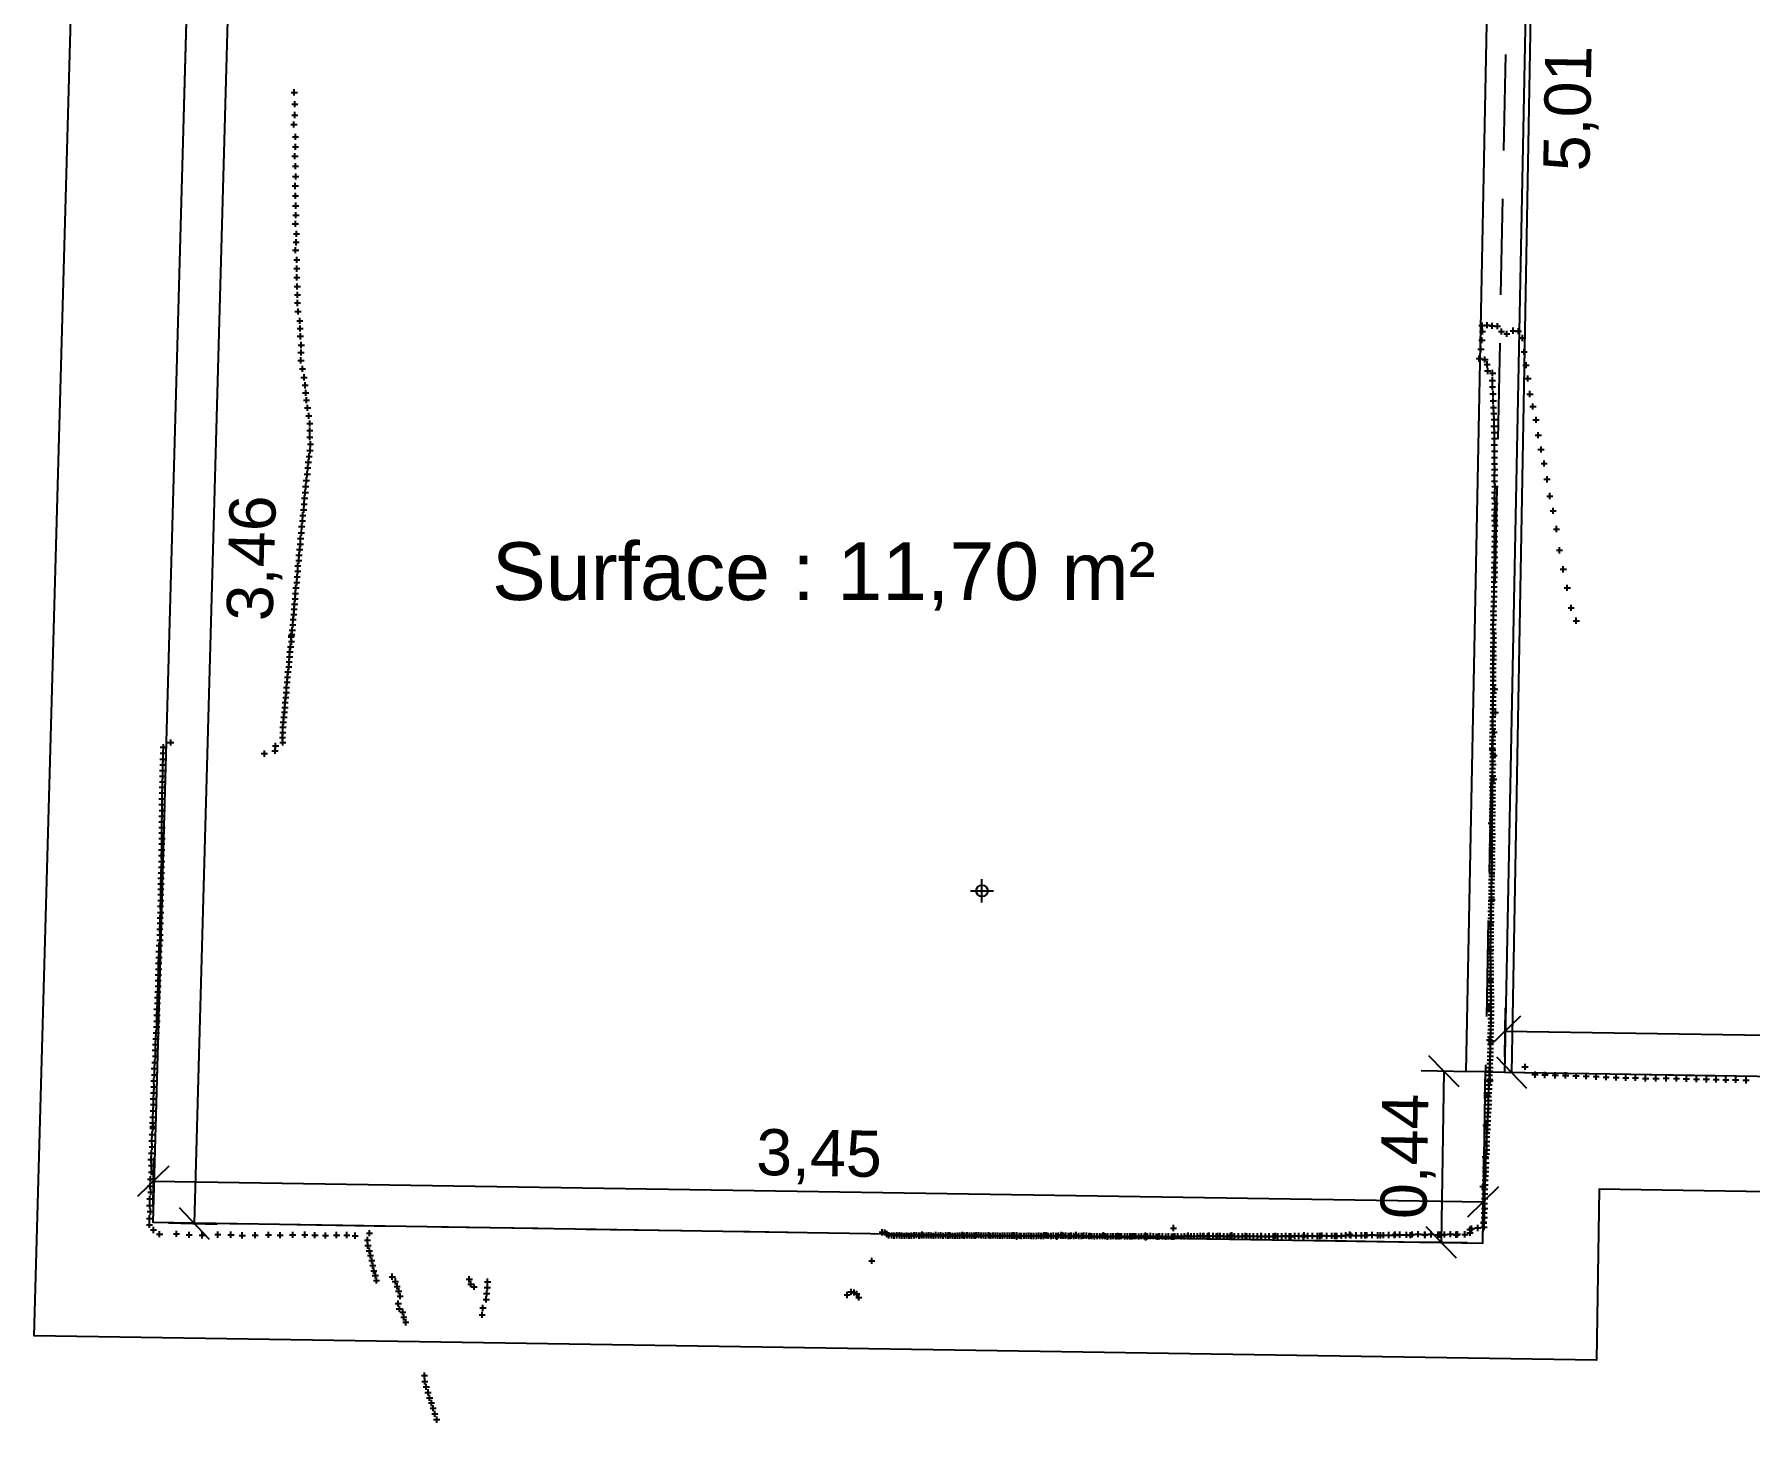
# Model space of a CAD drawing. Header units: metres. Extents: x 0.2 to 14.4, y 0 to 14.9.
# Drawn here: x 1.953 to 6.409, y 5.681 to 9.287 of the extents above; entities that cross this region are included whole.
import ezdxf
from ezdxf.enums import TextEntityAlignment as Align

# ---------------------------------------------------------------- set-up
doc = ezdxf.new("R2010")
doc.units = ezdxf.units.M
doc.header["$PDMODE"] = 2
doc.header["$PDSIZE"] = 0.008
doc.linetypes.add('DASHED', pattern=[0.375, 0.25, -0.125])
for name, color, linetype in [('A-ANNO-DIMS', 30, 'CONTINUOUS'), ('A-AREA-IDEN', 7, 'CONTINUOUS'), ('A-AREA-ONE-POLYLINE', 84, 'CONTINUOUS'), ('A-WALL-CNTR', 8, 'DASHED'), ('A-WALL-MERGED', 151, 'CONTINUOUS'), ('V-SURV-ORIG-Scan_00000_272_Chamb', 177, 'CONTINUOUS'), ('V-SURV-PTS-Scan_00000_271_Salon', 15, 'CONTINUOUS'), ('V-SURV-PTS-Scan_00000_272_Chamb', 177, 'CONTINUOUS'), ('V-SURV-PTS-Scan_00000_273_Buand', 127, 'CONTINUOUS')]:
    doc.layers.add(name, color=color, linetype=linetype)
doc.styles.get("Standard").update_dxf_attribs({"font": 'arial.ttf'})

msp = doc.modelspace()

# ---------------------------------------------------------------- linework, layer by layer
at = {"layer": 'A-ANNO-DIMS'}
for p, q in [((5.880844, 11.602879), (5.790341, 6.590767)), ((2.464584, 9.66081), (2.368494, 6.198397)), ((5.73354, 6.658848), (5.814779, 6.737589)), ((5.773111, 6.631084), (5.775096, 6.758211)), ((5.77416, 6.698219), (7.908065, 6.664899)), ((5.654737, 6.552917), (5.575989, 6.634149)), ((5.75107, 6.631482), (5.829613, 6.550051)), ((5.682497, 6.592491), (5.55537, 6.594464)), ((5.608463, 6.149133), (5.615363, 6.593533)), ((2.222445, 6.269128), (2.303684, 6.34787)), ((2.262017, 6.241365), (2.264, 6.368492)), ((2.263064, 6.308499), (5.717264, 6.254599)), ((5.676645, 6.215228), (5.757884, 6.29397)), ((5.716217, 6.187465), (5.7182, 6.314592)), ((2.329619, 6.239492), (2.407369, 6.157303)), ((2.301377, 6.20026), (2.428471, 6.196733)), ((5.675597, 6.148091), (5.54847, 6.150064)), ((5.647837, 6.108517), (5.569089, 6.189749))]:
    msp.add_line(p, q, dxfattribs=at)
at = {"layer": 'A-AREA-ONE-POLYLINE'}
for points in [[(5.772487, 6.591089), (7.906393, 6.55777), (7.900593, 6.18367), (10.306993, 6.02117), (10.290184, 11.534054), (5.86299, 11.603201), (5.831785, 9.609187)], [(2.357483, 9.663782), (2.261393, 6.20137), (5.715593, 6.14747), (5.722493, 6.59187), (5.672502, 6.592852), (5.731164, 9.578538)]]:
    msp.add_lwpolyline(points, close=True, dxfattribs=at)
at = {"layer": 'A-WALL-CNTR'}
for p, q in [((2.358393, 9.69657), (2.261393, 6.20137)), ((5.781793, 9.61007), (5.722493, 6.59187)), ((5.715593, 6.14747), (5.722493, 6.59187)), ((5.722493, 6.59187), (7.906393, 6.55777)), ((2.261393, 6.20137), (5.715593, 6.14747))]:
    msp.add_line(p, q, dxfattribs=at)
at = {"layer": 'A-WALL-MERGED'}
for points in [[(10.589285, 11.829441), (10.607973, 5.700162), (7.596214, 5.903541), (7.601779, 6.262489), (6.017799, 6.287222), (6.010899, 5.842825), (1.953084, 5.906144), (2.058458, 9.703077), (2.092029, 11.849662), (2.131622, 14.380427), (3.990873, 14.351333), (4.845014, 14.338042), (5.031516, 14.844248), (6.312858, 14.824275), (6.423463, 14.281951), (7.420935, 14.266305), (9.098391, 14.362657), (9.977856, 11.838944)], [(5.772487, 6.591089), (7.906393, 6.55777), (7.900593, 6.18367), (10.306993, 6.02117), (10.290184, 11.534054), (9.728598, 11.542781), (9.728594, 11.542481), (7.389894, 11.579081), (7.389898, 11.579381), (5.86299, 11.603201), (5.857787, 11.271187), (5.846687, 10.560388), (5.831785, 9.609187)], [(2.357483, 9.663782), (2.261393, 6.20137), (5.715593, 6.14747), (5.722493, 6.59187), (5.672502, 6.592852), (5.731164, 9.578538)]]:
    msp.add_lwpolyline(points, close=True, dxfattribs=at)
at = {"layer": 'V-SURV-ORIG-Scan_00000_272_Chamb'}
for p, q in [((4.41491, 7.032386), (4.41491, 7.092386)), ((4.38491, 7.062386), (4.44491, 7.062386))]:
    msp.add_line(p, q, dxfattribs=at)
msp.add_circle((4.41491, 7.062386), 0.015, dxfattribs=at)
msp.add_point((4.41491, 7.062386), dxfattribs=at)
at = {"layer": 'V-SURV-PTS-Scan_00000_271_Salon'}
for p in [(5.713897, 8.530748), (5.727555, 8.531611), (5.74039, 8.53013), (5.754188, 8.528985), (5.764278, 8.515433), (5.77816, 8.509228), (5.795026, 8.517442), (5.808205, 8.516165), (5.818763, 8.498476), (5.823275, 8.462702), (5.828222, 8.427766), (5.833153, 8.393053), (5.838371, 8.352935), (5.846097, 8.320569), (5.854202, 8.285988), (5.859988, 8.246089), (5.867235, 8.209027), (5.875378, 8.17261), (5.882819, 8.131482), (5.890157, 8.08797), (5.898835, 8.049663), (5.907345, 8.002199), (5.915269, 7.947073), (5.925034, 7.897679), (5.93534, 7.849532), (5.945292, 7.797462), (5.958826, 7.76411), (5.82558, 6.605154), (5.851555, 6.584954), (5.877446, 6.58398), (5.904212, 6.583291), (5.931085, 6.583013), (5.957984, 6.581706), (5.984563, 6.581139), (6.010175, 6.579652), (6.036511, 6.578709), (6.062229, 6.577634), (6.087622, 6.576715), (6.112577, 6.576931), (6.138874, 6.575268), (6.165625, 6.574802), (6.192126, 6.57535), (6.218897, 6.575244), (6.244665, 6.574082), (6.271052, 6.573053), (6.296673, 6.572733), (6.322293, 6.572412), (6.347032, 6.571224), (6.372809, 6.571228), (6.399728, 6.570281), (4.912403, 6.186512), (4.25932, 6.169797), (4.294864, 6.168599), (4.329606, 6.167973), (4.364199, 6.168189), (4.396773, 6.166515), (4.432913, 6.167063), (4.468512, 6.166362), (4.49668, 6.16743), (4.505331, 6.163595), (4.542821, 6.165985), (4.576398, 6.167923), (4.608991, 6.164054), (4.642771, 6.165648), (4.675721, 6.166287), (4.706874, 6.165052), (4.741064, 6.163984), (4.774759, 6.165527), (4.810291, 6.165136), (4.840164, 6.162332), (4.872023, 6.163837)]:
    msp.add_point(p, dxfattribs=at)
at = {"layer": 'V-SURV-PTS-Scan_00000_272_Chamb'}
for p in [(2.628358, 9.136488), (2.629761, 9.105741), (2.627535, 9.052883), (2.629676, 9.077581), (2.631484, 8.994956), (2.631651, 9.021056), (2.630219, 8.970826), (2.631535, 8.94464), (2.632209, 8.918161), (2.63114, 8.893359), (2.631408, 8.867907), (2.632229, 8.841992), (2.632792, 8.817669), (2.631352, 8.794843), (2.63195, 8.72666), (2.633241, 8.74715), (2.634357, 8.768943), (2.63495, 8.701488), (2.634995, 8.678576), (2.635051, 8.65598), (2.636297, 8.632169), (2.636773, 8.610634), (2.636627, 8.589438), (2.638287, 8.567416), (2.643026, 8.543066), (2.643931, 8.522907), (5.715051, 8.515122), (2.644272, 8.502895), (2.646014, 8.460682), (2.646637, 8.480246), (5.711101, 8.469573), (5.713663, 8.492833), (2.645711, 8.440377), (2.649899, 8.418262), (5.70668, 8.444832), (5.721531, 8.442514), (5.727275, 8.430026), (2.653743, 8.396255), (2.656685, 8.375547), (5.728572, 8.412795), (5.740811, 8.388455), (5.741161, 8.371259), (5.741315, 8.407359), (2.658093, 8.356161), (2.660174, 8.336971), (5.742463, 8.353301), (5.743106, 8.335461), (2.663151, 8.317211), (2.666121, 8.296407), (5.74376, 8.317938), (5.744704, 8.302271), (5.745512, 8.286356), (2.668757, 8.257894), (2.668866, 8.27637), (2.668983, 8.240766), (5.745038, 8.269128), (5.745846, 8.253213), (5.746078, 8.237129), (2.66927, 8.206359), (2.670466, 8.222548), (5.745994, 8.221057), (5.746559, 8.20455), (2.66352, 8.160907), (2.66512, 8.176069), (2.667218, 8.19096), (5.746193, 8.171305), (5.746356, 8.187817), (5.746895, 8.156818), (2.658133, 8.112437), (2.659932, 8.128699), (2.662312, 8.144402), (5.746125, 8.126373), (5.746694, 8.141858), (5.747686, 8.112867), (2.654222, 8.067108), (2.655383, 8.082349), (2.656944, 8.097291), (5.746313, 8.082349), (5.746762, 8.097174), (5.747659, 8.068155), (2.649585, 8.023546), (2.650835, 8.037771), (2.652881, 8.052126), (5.746543, 8.023958), (5.746573, 8.037722), (5.746842, 8.052806), (2.644855, 7.977456), (2.64684, 7.99273), (2.647764, 8.008423), (5.74631, 7.983145), (5.746963, 7.969894), (5.74708, 7.99723), (5.747467, 8.011203), (2.640721, 7.934666), (2.642603, 7.948869), (2.644169, 7.963083), (5.746461, 7.942445), (5.746532, 7.956429), (5.746894, 7.929234), (2.637434, 7.892542), (2.637668, 7.906678), (2.640091, 7.920102), (5.745744, 7.90222), (5.746547, 7.915481), (5.746579, 7.890481), (2.63175, 7.835127), (2.632752, 7.849488), (2.634882, 7.863555), (2.6358, 7.878204), (5.745259, 7.839868), (5.745543, 7.864856), (5.745587, 7.85226), (5.745911, 7.877469), (2.628142, 7.793742), (2.629341, 7.807432), (2.630924, 7.821234), (5.744391, 7.801579), (5.744759, 7.814191), (5.745455, 7.827108), (2.624541, 7.753402), (2.62556, 7.767351), (2.627203, 7.780233), (5.743006, 7.754385), (5.743363, 7.789085), (5.743667, 7.766354), (5.744068, 7.778142), (2.620221, 7.721916), (2.620641, 7.724749), (2.621004, 7.709641), (2.622033, 7.728179), (2.623331, 7.739396), (5.742853, 7.742461), (5.743293, 7.707889), (5.743598, 7.71965), (5.743847, 7.731602), (2.615218, 7.657198), (2.616326, 7.670131), (2.617265, 7.683641), (2.618881, 7.696619), (5.742914, 7.684645), (5.743113, 7.663341), (5.743192, 7.674097), (5.743344, 7.696337), (2.610828, 7.617772), (2.612179, 7.631298), (2.614055, 7.644457), (5.742549, 7.641084), (5.742923, 7.630565), (5.742928, 7.619521), (5.742995, 7.652365), (2.607967, 7.577753), (2.608222, 7.590749), (2.609765, 7.604331), (5.742844, 7.597405), (5.742934, 7.608477), (5.74315, 7.586761), (5.743602, 7.576681), (2.602859, 7.52655), (2.604231, 7.538936), (2.604803, 7.551921), (2.606543, 7.564831), (5.742263, 7.535024), (5.742932, 7.566169), (5.742933, 7.555853), (5.742962, 7.545441), (5.743015, 7.525345), (2.59892, 7.487361), (2.600051, 7.500927), (2.601667, 7.513905), (5.741735, 7.503399), (5.741745, 7.514031), (5.741884, 7.483331), (5.742148, 7.4931), (2.28839, 7.435442), (2.307386, 7.447782), (2.580018, 7.438785), (2.59789, 7.461008), (2.598749, 7.474077), (2.59887, 7.448061), (5.741166, 7.453422), (5.741537, 7.463535), (5.741574, 7.443851), (5.741677, 7.473371), (2.287035, 7.389924), (2.287473, 7.404433), (2.288081, 7.420137), (2.550743, 7.418849), (2.57847, 7.425932), (5.740239, 7.429913), (5.740604, 7.432938), (5.741106, 7.399218), (5.741781, 7.419319), (5.741889, 7.409347), (5.74215, 7.42766), (5.742198, 7.39016), (2.285891, 7.345823), (2.286602, 7.374688), (2.286672, 7.360224), (5.741242, 7.371018), (5.741274, 7.38051), (5.741426, 7.351899), (5.741486, 7.361295), (2.284995, 7.301585), (2.285275, 7.316986), (2.285865, 7.331331), (5.740447, 7.332125), (5.74105, 7.30375), (5.741099, 7.31283), (5.741363, 7.322598), (5.741382, 7.342091), (2.28481, 7.286213), (2.284955, 7.256557), (2.285585, 7.271122), (5.740402, 7.275737), (5.740477, 7.266589), (5.740593, 7.257661), (5.741126, 7.294602), (5.74145, 7.285319), (2.284382, 7.241801), (2.284398, 7.212941), (2.284632, 7.227077), (5.739993, 7.228413), (5.740025, 7.237905), (5.740081, 7.219581), (5.740193, 7.247645), (2.283965, 7.169256), (2.284218, 7.184752), (2.284593, 7.198409), (5.739522, 7.174192), (5.739914, 7.183165), (5.740203, 7.201381), (5.740444, 7.210517), (5.740471, 7.192289), (2.283493, 7.153799), (2.283514, 7.124211), (2.283952, 7.13872), (5.739542, 7.15492), (5.739958, 7.164525), (5.740018, 7.145473), (5.740164, 7.127905), (5.740201, 7.136669), (2.282021, 7.080946), (2.282322, 7.095206), (2.282912, 7.109551), (5.738358, 7.08215), (5.73909, 7.091743), (5.739215, 7.109808), (5.739386, 7.100688), (5.739608, 7.11878), (2.281611, 7.066341), (2.281829, 7.052441), (2.281836, 7.037125), (5.738211, 7.036778), (5.73827, 7.07285), (5.738325, 7.054526), (5.738576, 7.045847), (5.738841, 7.063431), (2.280149, 6.992031), (2.280878, 7.022256), (2.281438, 7.006477), (5.736721, 6.991012), (5.736937, 7.009833), (5.737474, 7.027913), (5.73777, 7.018726), (5.737785, 7.000182), (2.279273, 6.963014), (2.27962, 6.948318), (2.280298, 6.978007), (5.736394, 6.9459), (5.73647, 6.954884), (5.7369, 6.972621), (5.736959, 6.963885), (5.737197, 6.981565), (2.277167, 6.904771), (2.277791, 6.920064), (2.279798, 6.934199), (5.73598, 6.927751), (5.73598, 6.899303), (5.736292, 6.918152), (5.736452, 6.908716), (5.736469, 6.936752), (2.275936, 6.859186), (2.276053, 6.874434), (2.276886, 6.889371), (5.735932, 6.890223), (5.736362, 6.863152), (5.736506, 6.87226), (5.736651, 6.881368), (2.274778, 6.829356), (2.27504, 6.814949), (2.275323, 6.844209), (5.736157, 6.844647), (5.736522, 6.853716), (5.736682, 6.815832), (5.736905, 6.82538), (5.736937, 6.834872), (2.273013, 6.785594), (2.273088, 6.770402), (2.273755, 6.799775), (5.736917, 6.797248), (5.737024, 6.769145), (5.737433, 6.788021), (5.737654, 6.806113), (5.737688, 6.778613), (2.271635, 6.739444), (2.271795, 6.723964), (2.271848, 6.75472), (5.736901, 6.730448), (5.73706, 6.759777), (5.73718, 6.750121), (5.737481, 6.740205), (2.269096, 6.678053), (2.269969, 6.69321), (2.271018, 6.708835), (5.735657, 6.682775), (5.736389, 6.692368), (5.736709, 6.701944), (5.736893, 6.711272), (5.737518, 6.720521), (2.267526, 6.648207), (2.267737, 6.633263), (2.268319, 6.662924), (5.735336, 6.632662), (5.735459, 6.64291), (5.735679, 6.653187), (5.735841, 6.663655), (5.737154, 6.672689), (2.265058, 6.6008), (2.266558, 6.616662), (5.733689, 6.593832), (5.734352, 6.613617), (5.734681, 6.603605), (5.735084, 6.62321), (2.263858, 6.568978), (2.264074, 6.553306), (2.265222, 6.584592), (5.731778, 6.567638), (5.731923, 6.548298), (5.732277, 6.558822), (5.733482, 6.583872), (5.734176, 6.572613), (5.734692, 6.569429), (2.262445, 6.52188), (2.262656, 6.506937), (2.263245, 6.537641), (5.730588, 6.528316), (5.730962, 6.507481), (5.731057, 6.517825), (5.73176, 6.53783), (2.260735, 6.459794), (2.260829, 6.47441), (2.261952, 6.491204), (5.728217, 6.454261), (5.728776, 6.465158), (5.728962, 6.476258), (5.729508, 6.486839), (5.730263, 6.497064), (2.258646, 6.413228), (2.259266, 6.429248), (2.26097, 6.445483), (2.261448, 6.449895), (5.725929, 6.422954), (5.726408, 6.433411), (5.726555, 6.411571), (5.727659, 6.443365), (2.257575, 6.38061), (2.259646, 6.397369), (5.723898, 6.367652), (5.724892, 6.379197), (5.725376, 6.401014), (5.726003, 6.38963), (2.256368, 6.364105), (2.257707, 6.348866), (2.257781, 6.331902), (5.723, 6.321643), (5.723316, 6.344035), (5.72335, 6.332895), (5.724118, 6.355524), (2.254071, 6.29549), (2.25502, 6.313587), (2.255714, 6.279924), (5.720924, 6.28748), (5.721211, 6.275476), (5.721781, 6.298777), (5.721866, 6.310577), (2.252858, 6.24522), (2.253073, 6.262268), (5.72035, 6.250319), (5.720755, 6.237204), (5.720871, 6.262768), (2.252306, 6.194831), (2.252441, 6.21144), (2.25467, 6.229078), (5.703075, 6.186589), (5.718603, 6.201873), (5.719172, 6.18891), (5.719333, 6.226054), (5.720009, 6.213435), (2.262698, 6.181412), (2.278528, 6.17042), (2.322271, 6.171568), (2.355338, 6.168961), (2.38918, 6.167624), (2.429814, 6.169423), (2.463882, 6.16909), (2.493469, 6.167339), (2.526624, 6.167989), (2.561274, 6.168869), (2.59168, 6.167879), (2.624271, 6.168676), (2.655806, 6.169164), (2.682216, 6.167941), (2.709433, 6.167164), (2.738424, 6.168156), (2.764975, 6.168226), (2.786746, 6.166477), (2.818608, 6.155181), (2.823694, 6.173032), (4.155967, 6.175479), (4.162208, 6.174807), (4.167661, 6.170778), (4.173206, 6.167505), (4.180282, 6.167182), (4.18707, 6.166774), (4.193838, 6.167507), (4.20057, 6.167291), (4.206974, 6.166771), (4.213215, 6.166099), (4.219706, 6.167063), (4.225947, 6.166391), (4.232087, 6.166419), (4.238454, 6.167451), (4.245113, 6.167839), (4.251427, 6.166563), (4.258166, 6.167392), (4.264254, 6.166884), (4.270558, 6.167063), (4.276874, 6.167559), (4.282962, 6.167051), (4.288887, 6.166391), (4.295022, 6.167146), (4.301506, 6.167066), (4.307974, 6.167399), (4.314451, 6.166275), (4.320694, 6.167375), (4.326619, 6.166714), (4.332866, 6.167086), (4.338971, 6.166166), (4.344947, 6.166041), (4.350919, 6.166645), (4.357279, 6.166633), (4.36365, 6.166937), (4.368695, 6.166435), (4.37027, 6.167105), (4.37623, 6.167393), (4.382234, 6.167172), (4.388419, 6.166692), (4.394514, 6.167228), (4.400457, 6.167927), (4.406337, 6.167775), (4.412674, 6.167131), (4.418938, 6.167091), (4.425287, 6.166763), (4.431557, 6.167766), (4.437696, 6.166022), (4.443842, 6.167094), (4.449914, 6.166998), (4.456003, 6.166489), (4.461939, 6.166145), (4.468187, 6.166517), (4.474435, 6.166888), (4.480783, 6.166561), (4.487143, 6.166549), (4.493255, 6.166672), (4.499643, 6.166564), (4.505682, 6.167292), (4.511939, 6.166208), (4.517904, 6.165767), (4.524084, 6.166015), (4.530608, 6.166155), (4.536979, 6.166459), (4.543604, 6.1659), (4.549896, 6.165764), (4.556228, 6.165848), (4.562307, 6.166795), (4.568728, 6.165863), (4.574772, 6.165863), (4.580794, 6.167003), (4.587656, 6.165991), (4.594236, 6.165939), (4.600935, 6.166548), (4.607255, 6.166316), (4.613639, 6.166936), (4.620167, 6.166348), (4.626595, 6.16646), (4.632955, 6.166448), (4.639456, 6.165957), (4.646183, 6.166469), (4.65318, 6.165706), (4.659975, 6.166342), (4.666656, 6.165591), (4.673428, 6.165595), (4.679699, 6.166599), (4.686403, 6.16648), (4.693293, 6.165372), (4.699816, 6.165513), (4.707029, 6.165438), (4.714088, 6.165527), (4.721425, 6.165384), (4.728293, 6.165417), (4.735245, 6.165161), (4.742124, 6.16551), (4.749342, 6.164707), (4.755985, 6.165507), (4.762993, 6.16506), (4.770397, 6.165042), (4.777717, 6.165311), (4.785645, 6.164925), (4.792609, 6.164986), (4.799945, 6.164843), (4.807141, 6.16518), (4.814517, 6.165257), (4.822174, 6.164375), (4.828981, 6.165327), (4.837146, 6.16449), (4.844697, 6.165035), (4.852344, 6.165609), (4.860397, 6.165155), (4.868466, 6.164289), (4.876142, 6.164767), (4.883958, 6.164765), (4.892247, 6.163859), (4.89937, 6.1648), (4.908014, 6.164103), (4.915533, 6.165473), (4.924009, 6.165351), (4.932998, 6.164547), (4.940865, 6.165081), (4.949409, 6.165083), (4.957942, 6.16477), (4.966333, 6.164937), (4.974381, 6.165211), (4.982536, 6.165829), (4.991408, 6.166136), (5.000514, 6.16422), (5.002672, 6.166102), (5.005031, 6.166585), (5.015132, 6.165898), (5.024505, 6.165206), (5.033292, 6.165801), (5.043009, 6.165001), (5.052366, 6.164721), (5.0606, 6.165779), (5.070589, 6.165476), (5.081102, 6.164805), (5.091209, 6.165162), (5.099704, 6.166401), (5.110301, 6.165442), (5.120577, 6.165223), (5.130425, 6.165399), (5.141242, 6.164401), (5.151366, 6.164346), (5.161333, 6.165182), (5.172586, 6.164833), (5.183421, 6.165194), (5.194189, 6.165432), (5.204624, 6.166093), (5.216982, 6.164817), (5.227304, 6.165862), (5.238348, 6.165867), (5.25043, 6.164823), (5.261052, 6.166268), (5.273388, 6.166132), (5.286125, 6.165696), (5.297559, 6.166858), (5.3106, 6.166095), (5.323292, 6.166167), (5.336469, 6.165651), (5.348484, 6.166254), (5.359699, 6.167456), (5.373383, 6.166986), (5.386911, 6.167407), (5.400867, 6.167432), (5.415026, 6.16783), (5.428305, 6.168387), (5.443626, 6.167666), (5.457938, 6.1679), (5.472126, 6.168202), (5.48677, 6.168013), (5.500541, 6.169026), (5.517329, 6.168631), (5.532516, 6.169434), (5.548403, 6.170338), (5.565248, 6.169752), (5.581715, 6.170096), (5.599688, 6.169215), (5.616596, 6.16948), (5.632387, 6.170356), (5.650039, 6.170214), (5.669588, 6.170003), (5.68265, 6.174144), (5.686809, 6.184845), (2.81979, 6.140835), (2.823451, 6.127631), (2.826559, 6.114891), (2.829847, 6.101891), (4.128873, 6.101161), (2.832628, 6.088847), (2.835272, 6.075554), (2.839104, 6.063547), (2.883084, 6.05997), (3.083145, 6.053259), (2.841844, 6.050282), (2.890995, 6.047908), (2.895864, 6.03485), (2.899739, 6.022335), (2.903536, 6.00938), (3.086936, 6.041031), (3.09571, 6.033494), (3.128395, 6.016188), (3.129991, 6.032078), (3.130701, 6.047083), (4.064457, 6.012676), (4.074747, 6.020589), (4.082448, 6.019198), (4.089409, 6.015715), (2.898596, 5.990322), (2.901421, 5.97677), (2.910284, 5.968217), (3.118607, 5.978827), (3.127302, 6.00107), (4.094941, 6.006082), (2.913137, 5.954568), (2.918073, 5.941634), (3.116337, 5.960968), (2.966604, 5.803404), (2.967767, 5.787697), (2.971337, 5.773737), (2.975883, 5.759647), (2.979949, 5.745416), (2.984805, 5.732042), (2.989278, 5.718556), (2.993541, 5.703653), (2.998312, 5.688795)]:
    msp.add_point(p, dxfattribs=at)
at = {"layer": 'V-SURV-PTS-Scan_00000_273_Buand'}
for p in [(5.746629, 7.585938), (5.748649, 7.526049), (5.74553, 7.474579), (5.744828, 7.413969), (5.744688, 7.352333), (5.741075, 7.294209), (5.737819, 7.238367), (5.739891, 7.172214), (5.739461, 7.107195), (5.739754, 7.039453), (5.736056, 6.975955), (5.735139, 6.907521), (5.734898, 6.830086), (5.731906, 6.758703), (5.733229, 6.675034), (5.734979, 6.592542), (5.726613, 6.531767), (5.72403, 6.453769), (5.722298, 6.371552), (5.716583, 6.294186), (5.71795, 6.199698), (4.582754, 6.167602), (4.621172, 6.168447), (4.659695, 6.1686), (4.695094, 6.166047), (4.730675, 6.167569), (4.767693, 6.16567), (4.804081, 6.164584), (4.839404, 6.166471), (4.875357, 6.164914), (4.913455, 6.163889), (4.950717, 6.166984), (4.989674, 6.164978), (5.027498, 6.165732), (5.064008, 6.167801), (5.102858, 6.165172), (5.140203, 6.165751), (5.177054, 6.166254), (5.214034, 6.165259), (5.252254, 6.167389), (5.292466, 6.165778), (5.331924, 6.165771), (5.370639, 6.169292), (5.410188, 6.167378), (5.450043, 6.167432), (5.488118, 6.169843), (5.527949, 6.168072), (5.565819, 6.168529), (5.605301, 6.169032), (5.64698, 6.169063), (5.682815, 6.182765)]:
    msp.add_point(p, dxfattribs=at)

# ---------------------------------------------------------------- texts
at = {"layer": 'A-ANNO-DIMS'}
for s, rotation, p in [('5,01', 88.9655, (5.935576, 9.095017)), ('3,46', 88.4103, (2.516501, 7.926829)), ('0,44', 89.1105, (5.511925, 6.372885)), ('3,45', -0.894, (3.991725, 6.381537))]:
    msp.add_text(s, height=0.12, rotation=rotation, dxfattribs=at).set_placement(p, align=Align.MIDDLE_CENTER)
at = {"layer": 'A-AREA-IDEN'}
msp.add_text('Surface : 11,70 m²', height=0.15, dxfattribs=at).set_placement((4.003988, 7.892727), align=Align.MIDDLE_CENTER)

doc.saveas('drawing.dxf')
